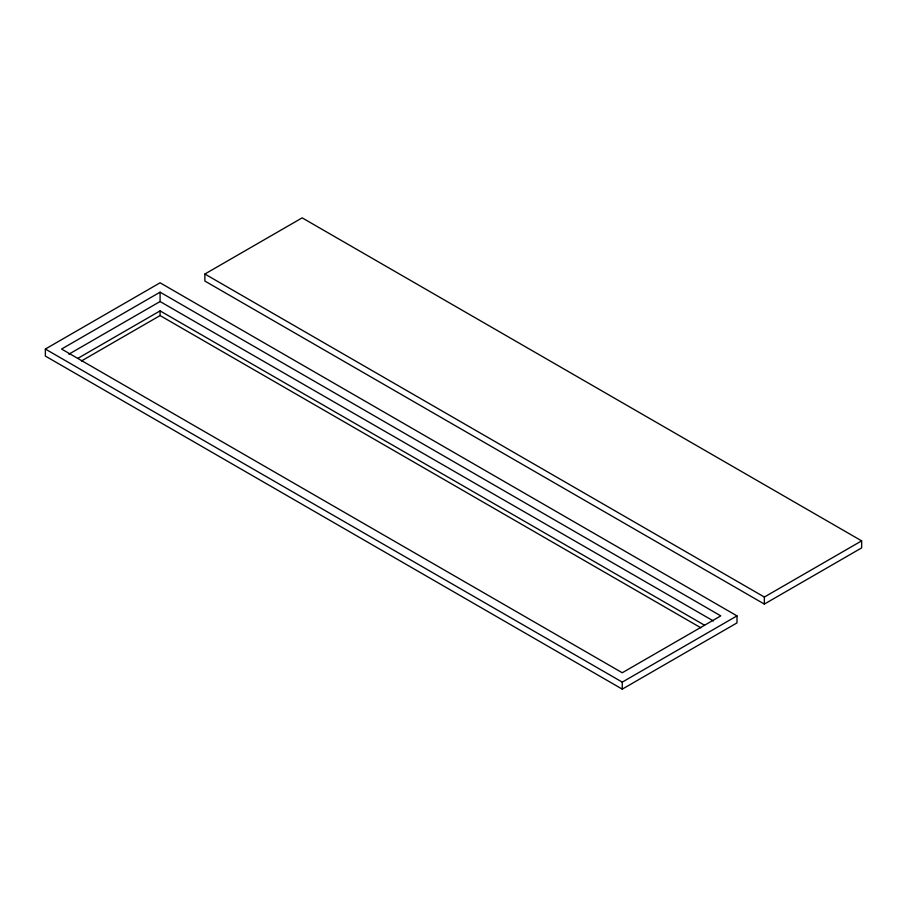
<?xml version="1.0" encoding="UTF-8"?>
<svg xmlns="http://www.w3.org/2000/svg" width="907" height="907" viewBox="0 0 907 907"><rect width="100%" height="100%" fill="white"/><g stroke="black" fill="none" stroke-linecap="round" stroke-linejoin="round"><path stroke-width="1.36" d="M45.35 349.048L160.085 282.803L736.994 615.876L736.994 622.905L622.259 689.139L45.35 356.066L45.35 349.048L622.259 682.121L736.994 615.876M160.085 292.167L61.563 349.048L622.259 672.756L720.782 615.876L160.085 292.167L160.085 301.532L713.424 620.989M204.869 274.027L302.167 217.861L861.65 540.867L861.65 547.896L764.352 604.073L204.869 281.057L204.869 274.027L764.352 597.044L861.65 540.867M68.864 354.195L160.085 301.532M77.787 358.401L160.085 310.886L704.569 625.24M81.415 360.986L160.085 315.568L700.884 627.803M764.352 597.044L764.352 604.073M622.259 682.121L622.259 689.139M160.085 310.886L160.085 315.568"/></g></svg>
